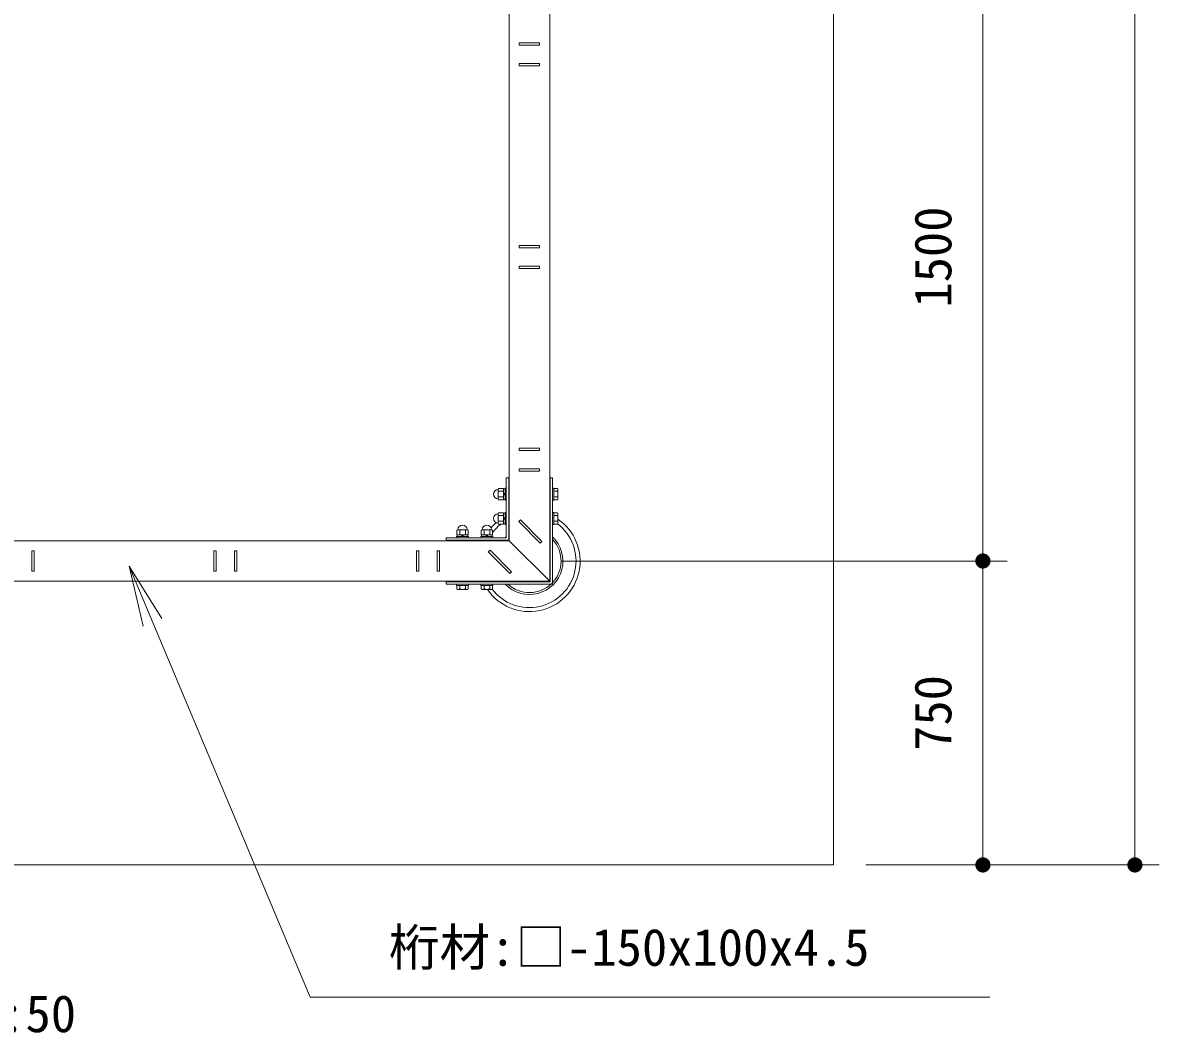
# Model space of a CAD drawing. Units: millimetres at full size, sheet at 1:50. Extents: x -1000 to 22000, y -750 to 15600.
# Drawn here: x 4747 to 7551, y 7436 to 9937 of the extents above; entities that cross this region are included whole.
import ezdxf
from ezdxf.enums import TextEntityAlignment as Align

# ---------------------------------------------------------------- set-up
doc = ezdxf.new("R2010")
doc.units = ezdxf.units.MM
doc.header["$LTSCALE"] = 50
for name, color, linetype, lineweight in [('D-STR', 1, 'Continuous', 13), ('D-STR-DIM', 7, 'Continuous', 13), ('D-STR-HTXT', 7, 'Continuous', 13), ('D-STR-TXT', 7, 'Continuous', 13)]:
    doc.layers.add(name, color=color, linetype=linetype, lineweight=lineweight)
doc.styles.add('ＭＳ ゴシック', font='')
doc.styles.get('ＭＳ ゴシック').set_extended_font_data('MS Gothic')

# ---------------------------------------------------------------- blocks, each defined once
blk = doc.blocks.new('filled_dot')
at = {"color": 0, "linetype": 'Continuous', "lineweight": -2, "const_width": 1.25}
blk.add_lwpolyline([(-0.625, 0, 1), (0.625, 0, 1)], format="xyb", close=True, dxfattribs=at)
blk = doc.blocks.new('open_arrow')
at = {"color": 0, "linetype": 'Continuous', "lineweight": -2}
blk.add_lwpolyline([(7.5, 1.25), (0, 0), (7.5, -1.25)], dxfattribs=at)

msp = doc.modelspace()

# ---------------------------------------------------------------- linework, layer by layer
at = {"layer": 'D-STR'}
for p, q in [((5940.21, 8814.2), (5947.21, 8814.2)), ((6047.21, 8814.2), (6054.21, 8814.2)), ((5921.31, 8788.05), (5920.01, 8785.6)), ((5920.01, 8762.8), (5920.01, 8785.6)), ((5933.01, 8788.05), (5921.31, 8788.05)), ((5933.01, 8781.12), (5921.31, 8781.12)), ((5933.01, 8760.34), (5933.01, 8788.05)), ((5933.01, 8787.5), (5937.01, 8787.5)), ((5933.01, 8776.51), (5937.01, 8774.2)), ((5937.01, 8789.2), (5940.21, 8789.2)), ((5937.01, 8759.2), (5937.01, 8789.2)), ((5940.21, 8759.2), (5940.21, 8789.2)), ((6054.21, 8789.2), (6054.21, 8759.2)), ((6057.41, 8789.2), (6054.21, 8789.2)), ((6057.41, 8789.2), (6057.41, 8759.2)), ((6057.41, 8788.05), (6066.11, 8788.05)), ((6057.41, 8781.12), (6066.11, 8781.12)), ((6066.11, 8788.05), (6067.41, 8785.6)), ((6067.41, 8785.6), (6067.41, 8762.8)), ((5921.31, 8760.34), (5920.01, 8762.8)), ((5933.01, 8767.27), (5921.31, 8767.27)), ((5933.01, 8760.34), (5921.31, 8760.34)), ((5933.01, 8774.2), (5937.01, 8771.89)), ((5933.01, 8760.9), (5937.01, 8760.9)), ((5937.01, 8759.2), (5940.21, 8759.2)), ((6057.41, 8759.2), (6054.21, 8759.2)), ((6057.41, 8767.27), (6066.11, 8767.27)), ((6057.41, 8760.34), (6066.11, 8760.34)), ((6066.11, 8760.34), (6067.41, 8762.8)), ((5921.31, 8728.05), (5920.01, 8725.6)), ((5920.01, 8702.8), (5920.01, 8725.6)), ((5933.01, 8728.05), (5921.31, 8728.05)), ((5933.01, 8721.12), (5921.31, 8721.12)), ((5933.01, 8700.34), (5933.01, 8728.05)), ((5933.01, 8727.5), (5937.01, 8727.5)), ((5937.01, 8729.2), (5940.21, 8729.2)), ((5937.01, 8699.2), (5937.01, 8729.2)), ((5940.21, 8699.2), (5940.21, 8729.2)), ((6054.21, 8729.2), (6054.21, 8699.2)), ((6057.41, 8729.2), (6054.21, 8729.2)), ((6057.41, 8729.2), (6057.41, 8699.2)), ((6057.41, 8728.05), (6066.11, 8728.05)), ((6057.41, 8721.12), (6066.11, 8721.12)), ((6066.11, 8728.05), (6067.41, 8725.6)), ((6067.41, 8725.6), (6067.41, 8702.8)), ((5921.31, 8700.34), (5920.01, 8702.8)), ((5933.01, 8707.27), (5921.31, 8707.27)), ((5933.01, 8700.34), (5921.31, 8700.34)), ((5933.01, 8716.51), (5937.01, 8714.2)), ((5933.01, 8714.2), (5937.01, 8711.89)), ((5933.01, 8700.9), (5937.01, 8700.9)), ((5937.01, 8699.2), (5940.21, 8699.2)), ((6057.41, 8699.2), (6054.21, 8699.2)), ((6057.41, 8707.27), (6066.11, 8707.27)), ((6057.41, 8700.34), (6066.11, 8700.34)), ((6066.11, 8700.34), (6067.41, 8702.8)), ((5792.21, 8666.2), (5792.21, 8659.2)), ((5817.21, 8669.4), (5817.21, 8666.2)), ((5847.21, 8669.4), (5817.21, 8669.4)), ((5847.21, 8666.2), (5817.21, 8666.2)), ((5818.36, 8685.1), (5820.81, 8686.4)), ((5818.36, 8673.4), (5818.36, 8685.1)), ((5846.07, 8673.4), (5818.36, 8673.4)), ((5818.91, 8673.4), (5818.91, 8669.4)), ((5843.61, 8686.4), (5820.81, 8686.4)), ((5825.28, 8673.4), (5825.28, 8685.1)), ((5829.9, 8673.4), (5832.21, 8669.4)), ((5832.21, 8673.4), (5834.52, 8669.4)), ((5839.14, 8673.4), (5839.14, 8685.1)), ((5846.07, 8685.1), (5843.61, 8686.4)), ((5845.51, 8673.4), (5845.51, 8669.4)), ((5846.07, 8673.4), (5846.07, 8685.1)), ((5847.21, 8669.4), (5847.21, 8666.2)), ((5877.21, 8669.4), (5877.21, 8666.2)), ((5907.21, 8669.4), (5877.21, 8669.4)), ((5907.21, 8666.2), (5877.21, 8666.2)), ((5878.36, 8685.1), (5880.81, 8686.4)), ((5878.36, 8673.4), (5878.36, 8685.1)), ((5906.07, 8673.4), (5878.36, 8673.4)), ((5878.91, 8673.4), (5878.91, 8669.4)), ((5903.61, 8686.4), (5880.81, 8686.4)), ((5885.28, 8673.4), (5885.28, 8685.1)), ((5889.9, 8673.4), (5892.21, 8669.4)), ((5892.21, 8673.4), (5894.52, 8669.4)), ((5899.14, 8673.4), (5899.14, 8685.1)), ((5906.07, 8685.1), (5903.61, 8686.4)), ((5905.51, 8673.4), (5905.51, 8669.4)), ((5906.07, 8673.4), (5906.07, 8685.1)), ((5907.21, 8669.4), (5907.21, 8666.2)), ((5947.21, 8659.2), (6047.21, 8559.2)), ((5792.21, 8559.2), (5792.21, 8552.2)), ((5817.21, 8552.2), (5847.21, 8552.2)), ((5817.21, 8549), (5817.21, 8552.2)), ((5847.21, 8549), (5847.21, 8552.2)), ((5877.21, 8552.2), (5907.21, 8552.2)), ((5877.21, 8549), (5877.21, 8552.2)), ((5907.21, 8549), (5907.21, 8552.2)), ((5817.21, 8549), (5847.21, 8549)), ((5818.36, 8549), (5818.36, 8540.3)), ((5818.36, 8540.3), (5820.81, 8539)), ((5820.81, 8539), (5843.61, 8539)), ((5825.28, 8549), (5825.28, 8540.3)), ((5839.14, 8549), (5839.14, 8540.3)), ((5846.07, 8540.3), (5843.61, 8539)), ((5846.07, 8549), (5846.07, 8540.3)), ((5877.21, 8549), (5907.21, 8549)), ((5878.36, 8549), (5878.36, 8540.3)), ((5878.36, 8540.3), (5880.81, 8539)), ((5880.81, 8539), (5903.61, 8539)), ((5885.28, 8549), (5885.28, 8540.3)), ((5899.14, 8549), (5899.14, 8540.3)), ((5906.07, 8540.3), (5903.61, 8539)), ((5906.07, 8549), (5906.07, 8540.3))]:
    msp.add_line(p, q, dxfattribs=at)
for points in [[(4497.21, 7859.2), (6747.21, 7859.2), (6747.21, 12359.2), (4497.21, 12359.2)], [(6047.21, 10109.2), (6047.21, 8559.2), (4497.21, 8559.2)], [(5947.21, 10109.2), (5947.21, 8659.2), (4497.21, 8659.2)], [(5769.71, 8659.2), (5947.21, 8659.2), (5947.21, 8836.7)], [(5769.71, 8559.2), (6047.21, 8559.2), (6047.21, 8836.7)], [(5792.21, 8666.2), (5940.21, 8666.2), (5940.21, 8814.2)], [(5792.21, 8660.2), (5946.21, 8660.2), (5946.21, 8814.2)], [(5792.21, 8552.2), (6054.21, 8552.2), (6054.21, 8814.2)], [(5792.21, 8558.2), (6048.21, 8558.2), (6048.21, 8814.2)]]:
    msp.add_lwpolyline(points, dxfattribs=at)
for points in [[(5972.21, 9887.7), (6022.21, 9887.7), (6022.21, 9881.7), (5972.21, 9881.7)], [(5972.21, 9830.7), (6022.21, 9830.7), (6022.21, 9836.7), (5972.21, 9836.7)], [(5972.21, 9387.7), (6022.21, 9387.7), (6022.21, 9381.7), (5972.21, 9381.7)], [(5972.21, 9330.7), (6022.21, 9330.7), (6022.21, 9336.7), (5972.21, 9336.7)], [(5972.21, 8887.7), (6022.21, 8887.7), (6022.21, 8881.7), (5972.21, 8881.7)], [(5972.21, 8830.7), (6022.21, 8830.7), (6022.21, 8836.7), (5972.21, 8836.7)], [(6023.73, 8653.39), (5970.7, 8706.42), (5974.94, 8710.67), (6027.97, 8657.63)], [(5953.02, 8582.68), (5899.99, 8635.71), (5895.74, 8631.47), (5948.78, 8578.44)], [(4775.71, 8634.2), (4775.71, 8584.2), (4769.71, 8584.2), (4769.71, 8634.2)], [(5218.71, 8634.2), (5218.71, 8584.2), (5224.71, 8584.2), (5224.71, 8634.2)], [(5275.71, 8634.2), (5275.71, 8584.2), (5269.71, 8584.2), (5269.71, 8634.2)], [(5718.71, 8634.2), (5718.71, 8584.2), (5724.71, 8584.2), (5724.71, 8634.2)], [(5775.71, 8634.2), (5775.71, 8584.2), (5769.71, 8584.2), (5769.71, 8634.2)]]:
    msp.add_lwpolyline(points, close=True, dxfattribs=at)
for centre, radius, start, end in [((5920.01, 8774.2), 11.4, 90, 270), ((5924.88, 8784.59), 4.98, 191.67947, 224.09878), ((5939.12, 8774.2), 19.11, 158.74529, 201.25471), ((6062.54, 8784.59), 4.98, 315.90122, 348.32053), ((6048.3, 8774.2), 19.11, 338.74529, 21.25471), ((5924.88, 8763.8), 4.98, 135.90122, 168.32053), ((6062.54, 8763.8), 4.98, 11.67947, 44.09878), ((5920.01, 8714.2), 11.4, 90, 270), ((5924.88, 8724.59), 4.98, 191.67947, 224.09878), ((5939.12, 8714.2), 19.11, 158.74529, 201.25471), ((6062.54, 8724.59), 4.98, 315.90122, 348.32053), ((6048.3, 8714.2), 19.11, 338.74529, 21.25471), ((5832.21, 8686.4), 11.4, 0, 180), ((5892.21, 8686.4), 11.4, 0, 180), ((5997.21, 8609.2), 125, 214.16634, 55.83366), ((5997.21, 8609.2), 125, 130.85131, 139.14869), ((5997.21, 8609.2), 115, 217.02727, 52.97273), ((5997.21, 8609.2), 115, 127.57497, 142.42503), ((5924.88, 8703.8), 4.98, 135.90122, 168.32053), ((6062.54, 8703.8), 4.98, 11.67947, 44.09878), ((5821.82, 8681.53), 4.98, 45.90122, 78.32053), ((5832.21, 8667.29), 19.11, 68.74529, 111.25471), ((5842.6, 8681.53), 4.98, 101.67947, 134.09878), ((5881.82, 8681.53), 4.98, 45.90122, 78.32053), ((5892.21, 8667.29), 19.11, 68.74529, 111.25471), ((5902.6, 8681.53), 4.98, 101.67947, 134.09878), ((5997.21, 8609.2), 82.6, 133.63586, 136.36414), ((5997.21, 8609.2), 82.6, 223.63586, 46.36414), ((5997.21, 8609.2), 78.1, 226.87244, 43.12756), ((5821.82, 8543.87), 4.98, 281.67947, 314.09878), ((5832.21, 8558.11), 19.11, 248.74529, 291.25471), ((5842.61, 8543.87), 4.98, 225.90122, 258.32053), ((5881.82, 8543.87), 4.98, 281.67947, 314.09878), ((5892.21, 8558.11), 19.11, 248.74529, 291.25471), ((5902.61, 8543.87), 4.98, 225.90122, 258.32053)]:
    msp.add_arc(centre, radius, start, end, dxfattribs=at)
at = {"layer": 'D-STR-DIM'}
for p, q in [((7491.01, 12359.2), (7491.01, 7859.2)), ((7115.97, 10109.2), (7115.97, 8609.2)), ((6077.21, 8609.2), (7175.97, 8609.2)), ((6077.21, 8609.2), (7175.97, 8609.2)), ((7115.97, 8609.2), (7115.97, 7859.2)), ((6827.21, 7859.2), (7175.97, 7859.2)), ((6827.21, 7859.2), (7551.01, 7859.2))]:
    msp.add_line(p, q, dxfattribs=at)
at = {"layer": 'D-STR-HTXT'}
msp.add_lwpolyline([(5009.58, 8596.16), (5456.08, 7532.6), (5606.08, 7532.6), (7133.36, 7532.6)], dxfattribs=at)

# ---------------------------------------------------------------- block references
at = {"layer": 'D-STR-DIM', "xscale": 15, "yscale": 15}
for p, rotation in [((7115.97, 8609.2), 90), ((7115.97, 8609.2), 270), ((7115.97, 7859.2), 90), ((7491.01, 7859.2), 90)]:
    msp.add_blockref('filled_dot', p, dxfattribs=dict(at, rotation=rotation))
at = {"layer": 'D-STR-HTXT', "xscale": 20, "yscale": 20, "rotation": 292.8}
msp.add_blockref('open_arrow', (5009.58, 8596.16), dxfattribs=at)

# ---------------------------------------------------------------- texts
at = {"layer": 'D-STR-DIM', "style": 'ＭＳ ゴシック'}
for s, p in [('1500', (6946.58, 9359.2)), ('750', (6946.58, 8234.2))]:
    msp.add_text(s, height=91.64, rotation=90, dxfattribs=at).set_placement(p, align=Align.TOP_CENTER)
at = {"layer": 'D-STR-HTXT', "style": 'ＭＳ ゴシック'}
msp.add_text('桁材:□-150x100x4.5', height=91.64, dxfattribs=at).set_placement((5650.47, 7701.98), align=Align.TOP_LEFT)
at = {"layer": 'D-STR-TXT', "style": 'ＭＳ ゴシック'}
msp.add_text('平面図\u30001:50', height=91.64, dxfattribs=at).set_placement((4129.48, 7538.08), align=Align.TOP_LEFT)

doc.saveas('drawing.dxf')
